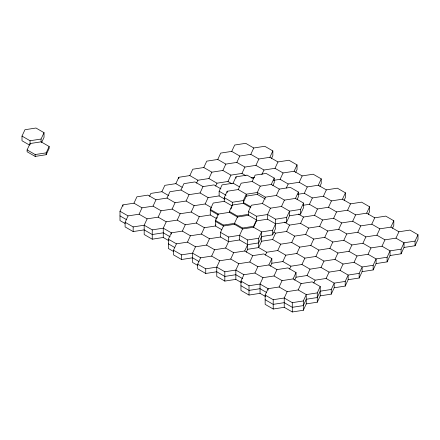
<?xml version="1.0" encoding="UTF-8"?>
<svg xmlns="http://www.w3.org/2000/svg" width="440" height="440" viewBox="0 0 440 440"><rect width="100%" height="100%" fill="white"/><g stroke="black" fill="none" stroke-linecap="round" stroke-linejoin="round"><path stroke-width="0.66" d="M29.486 145.073L22 140.751L22 136.092L24.954 129.734L35.97 128.029L44.033 132.682L44.033 137.341L41.619 142.544M27.115 149.903L30.063 143.545L41.08 141.84L49.142 146.493L49.142 148.357L46.194 154.715L35.178 156.42L27.115 151.767L27.115 149.903L35.178 154.555L46.194 152.856L49.142 146.493M41.08 141.708L41.08 139.046L44.033 132.682M125.175 223.553L119.993 220.561L119.993 211.25L122.942 204.886L133.958 203.181L142.021 207.84L153.038 206.135L161.101 210.788L172.117 209.088L180.186 213.741L191.197 212.036L199.265 216.695L210.281 214.99L216.618 218.647M170.176 236.814L163.262 232.821L152.246 234.526L144.183 229.873L133.166 231.572L125.103 226.919L125.103 222.261L128.057 215.903L139.073 214.198L147.136 218.856L158.153 217.151L166.215 221.804L177.232 220.105L185.295 224.757L196.312 223.053L204.375 227.711L215.391 226.006L221.727 229.664M133.958 203.181L136.912 196.823L147.928 195.118L155.991 199.777L167.007 198.072L175.071 202.725L186.087 201.02L194.15 205.678L205.167 203.973L211.503 207.631M139.073 214.198L142.021 207.84M149.534 196.306L150.876 193.413L161.893 191.708L168.806 195.701M147.136 218.856L144.183 225.214L144.183 234.526L152.246 239.184L163.262 237.479L169.026 240.801M153.038 206.135L155.991 199.777M161.893 191.708L164.846 185.35L175.863 183.645L182.198 187.303M158.153 217.151L161.101 210.788M167.007 198.072L169.956 191.708L180.972 190.009L189.041 194.662L200.052 192.957L208.12 197.615L219.137 195.91L224.895 199.238M175.863 183.645L178.816 177.287L189.827 175.582L197.896 180.24L208.912 178.536L216.975 183.189L227.992 181.484L232.023 183.816M166.215 221.804L163.262 228.168L163.262 237.479M172.117 209.088L175.071 202.725M180.972 190.009L183.926 183.645L194.942 181.94L203.005 186.599L214.022 184.894L220.935 188.887M189.827 175.582L192.781 169.224L203.797 167.519L211.86 172.172L222.877 170.467L230.94 175.126L241.956 173.421L245.988 175.747M173.558 251.488L168.377 248.496L168.377 239.184L171.331 232.821L182.341 231.115L190.41 235.774L201.427 234.069L209.49 238.728L220.506 237.023L228.569 241.676L239.586 239.971L247.649 244.629L258.665 242.924L261.619 236.566L272.63 234.861L275.583 228.503L275.583 219.186L267.52 214.533L256.504 216.238L248.441 211.58L251.389 205.222L262.405 203.517L270.474 208.175L281.49 206.47L289.553 211.123L300.57 209.418L303.518 203.06L295.455 198.407L284.438 200.107L276.375 195.454L265.359 197.159L257.296 192.5L246.279 194.205L238.216 189.552L227.2 191.252L224.246 197.615L224.246 201.603M177.232 220.105L180.186 213.741M186.087 201.02L189.041 194.662M196.554 183.128L197.896 180.24M203.797 167.519L206.751 161.156L217.767 159.456L225.83 164.109L236.847 162.404L244.91 167.062L255.926 165.357L263.989 170.011L275.006 168.311L283.069 172.964L294.085 171.259L302.148 175.918L313.165 174.213L321.228 178.865L321.228 183.524L319.886 186.417M198.907 261.464L192.572 257.807L181.555 259.512L173.487 254.854L173.487 250.195L176.44 243.837L187.457 242.132L195.52 246.791L206.536 245.086L214.599 249.739L225.615 248.039L233.679 252.692L244.695 250.987L252.764 255.646L263.774 253.941L271.843 258.594L271.843 263.252L270.501 266.145M182.341 231.115L185.295 224.757M191.197 212.036L194.15 205.678M200.052 192.957L203.005 186.599M208.912 178.536L211.86 172.172M217.767 159.456L220.715 153.093L231.732 151.388L239.795 156.046L250.811 154.341L258.874 159L269.891 157.295L277.959 161.948L288.97 160.243L297.039 164.901L297.039 169.554L295.697 172.447M187.457 242.132L190.41 235.774M196.312 223.053L199.265 216.695M205.167 203.973L208.12 197.615M215.633 186.082L216.975 183.189M222.877 170.467L225.83 164.109M231.732 151.388L234.685 145.03L245.702 143.325L253.765 147.983L264.781 146.278L272.844 150.931L272.844 155.59L271.502 158.482M210.281 214.99L210.281 209.402L213.23 203.044L224.246 201.339L232.309 205.992M211.085 208.599L210.281 210.331L218.345 214.99L218.345 214.06L210.281 209.402M219.137 195.91L219.137 191.252L222.085 184.894L233.101 183.189L239.437 186.846M195.52 246.791L192.572 253.149L192.572 262.46L197.753 265.452M201.427 234.069L204.375 227.711M227.992 181.484L230.94 175.126M236.847 162.404L239.795 156.046M215.93 224.851L215.391 226.006L215.391 220.418L218.345 214.06L229.361 212.355L237.424 217.008L248.441 215.303L256.504 219.962L253.55 226.32L253.55 227.255L261.619 231.907L272.63 230.203L275.583 223.845L286.6 222.139L289.553 215.782L289.553 211.123L286.6 217.487L286.6 222.139M215.93 220.193L215.391 221.348L223.454 226.006L234.471 224.301L242.534 228.96L253.55 227.255L256.504 220.891L256.504 216.238M216.464 219.038L217.272 217.299M233.101 183.189L236.055 176.831L247.071 175.126L253.407 178.783M242.754 278.713L235.84 274.725L224.823 276.43L216.761 271.772L205.744 273.477L197.681 268.824L197.681 264.165L200.635 257.807L211.651 256.102L219.714 260.755L230.731 259.05L238.794 263.709L249.81 262.004L257.873 266.662L268.889 264.957L276.953 269.61L287.969 267.905L296.032 272.564L296.032 277.222L294.69 280.11M206.536 245.086L209.49 238.728M241.956 173.421L244.91 167.062M250.811 154.341L253.765 147.983M238.216 189.552L241.164 183.189L252.181 181.484L260.249 186.142L271.26 184.437L279.329 189.09L290.345 187.391L298.408 192.044L298.408 196.702L297.066 199.59M229.361 212.663L229.361 211.426L232.309 205.062L243.326 203.357L250.817 207.68M230.967 208.885L231.776 207.152M220.506 237.023L220.506 232.364L223.454 226.006L223.454 225.077L215.391 220.418M211.651 256.102L214.599 249.739M255.926 165.357L258.874 159M243.326 203.225L243.326 200.563L246.279 194.205L246.279 196.202M252.181 181.484L255.134 175.126L266.151 173.421L274.214 178.079L274.214 182.732L272.872 185.625M237.424 217.008L234.471 223.372L234.471 224.301M219.714 260.755L216.761 267.119L216.761 276.43L224.823 281.083L235.84 279.378L241.604 282.706M225.615 248.039L228.569 241.676L228.569 237.023L220.506 232.364M261.844 174.636L263.989 170.011M269.891 157.295L272.844 150.931M260.249 186.142L257.296 192.5L257.296 194.497M230.731 259.05L233.679 252.692M275.006 168.311L277.959 161.948M262.405 203.517L265.359 197.159M271.26 184.437L274.214 178.079M238.794 263.709L235.84 270.067L235.84 279.378M244.695 250.987L247.649 244.629M246.306 252.175L247.649 249.282L247.649 239.971L239.586 235.318L228.569 237.023M273.636 180.329L280.115 179.322L283.069 172.964M270.474 208.175L267.52 214.533L267.52 219.186L275.583 223.845M276.375 195.454L279.329 189.09M298.337 214.032L303.518 217.03L314.534 215.325L322.597 219.978L333.614 218.273L341.682 222.931L352.693 221.227L360.762 225.885L371.778 224.18L379.841 228.833L390.858 227.128L398.921 231.787L409.937 230.082L418 234.74L415.047 241.098L404.03 242.803L401.082 249.161L390.066 250.866L387.112 257.224L376.096 258.929L373.148 265.293L362.131 266.992L354.068 262.339L343.052 264.044L334.983 259.386L323.966 261.091L315.904 256.438L304.887 258.137L296.824 253.484L285.808 255.189L277.745 250.531L266.728 252.236L258.665 247.583L258.665 238.271L261.619 231.907L261.619 241.219L258.665 247.583L247.649 249.282M265.793 296.675L260.035 293.348L249.018 295.053L240.955 290.395L240.955 281.083L243.909 274.725L254.92 273.02L262.988 277.679L274.005 275.974L282.068 280.627L293.084 278.922L301.147 283.58L312.164 281.875L320.227 286.534L320.227 295.845L317.273 302.203L306.257 303.908L303.309 310.266L292.292 311.971L284.229 307.318L273.213 309.018L265.149 304.365L265.149 295.053L268.098 288.69L279.114 286.99L287.177 291.643L298.194 289.938L306.257 294.597L317.273 292.892L320.227 286.534M249.81 262.004L252.764 255.646M286.303 188.029L288.184 183.981L299.2 182.276L307.263 186.934L318.28 185.229L326.343 189.882L337.359 188.177L345.422 192.836L345.422 197.494L344.08 200.382M294.085 171.259L297.039 164.901M281.49 206.47L284.438 200.107M254.92 273.02L257.873 266.662M265.386 255.129L266.728 252.236M261.619 241.219L272.63 239.514L275.583 233.156L286.6 231.451L294.663 236.11L305.679 234.405L313.742 239.058L324.759 237.358L332.827 242.011L343.838 240.306L351.907 244.965L362.923 243.26L370.986 247.913L382.002 246.213L390.066 250.866L390.066 255.525L387.112 261.882L376.096 263.588L373.148 269.946L362.131 271.651L359.178 278.009L348.161 279.714L345.208 286.077L334.197 287.777L331.243 294.14L320.227 295.845M299.2 182.276L302.148 175.918M295.455 198.407L298.408 192.044M262.988 277.679L260.035 284.036L260.035 293.348M268.889 264.957L271.843 258.594M277.745 250.531L280.698 244.173L291.715 242.468L299.777 247.126L310.794 245.421L318.857 250.074L329.874 248.369L337.937 253.028L348.953 251.323L357.016 255.981L368.033 254.276L376.096 258.929L376.096 263.588M286.6 231.451L289.553 225.093L300.57 223.388L308.632 228.041L319.649 226.341L327.712 230.995L338.729 229.29L346.791 233.948L357.808 232.243L365.871 236.896L376.888 235.197L384.951 239.85L395.967 238.145L404.03 242.803L404.03 247.456L401.082 253.82L390.066 255.525M297.831 194.293L304.31 193.292L307.263 186.934M289.553 215.782L300.57 214.077L303.518 207.719L303.518 203.06M274.005 275.974L276.953 269.61M271.843 263.252L282.86 261.547L285.808 255.189M291.715 242.468L294.663 236.11M300.57 223.388L303.518 217.03M303.589 205.211L309.425 204.309L312.373 197.951L323.389 196.246L331.452 200.899L342.469 199.194L350.537 203.852L361.548 202.147L369.617 206.806L369.617 211.459L368.275 214.352M318.28 185.229L321.228 178.865M279.114 286.99L282.068 280.627M289.581 269.093L290.923 266.206L301.939 264.501L310.002 269.154L321.019 267.449L329.082 272.107L340.098 270.402L348.161 275.061L359.178 273.356L362.131 266.992L362.131 271.651M296.824 253.484L299.777 247.126M305.679 234.405L308.632 228.041M314.534 215.325L317.488 208.962L328.504 207.262L336.567 211.915L347.584 210.21L355.647 214.869L366.663 213.164L374.726 217.816L385.743 216.117L393.806 220.77L393.806 225.429L392.464 228.316M323.389 196.246L326.343 189.882M287.177 291.643L284.229 298.001L284.229 307.318M293.084 278.922L296.032 272.564M301.939 264.501L304.887 258.137M310.794 245.421L313.742 239.058M319.649 226.341L322.597 219.978M328.504 207.262L331.452 200.899M298.194 289.938L301.147 283.58M296.032 277.222L307.048 275.517L310.002 269.154M315.904 256.438L318.857 250.074M324.759 237.358L327.712 230.995M333.614 218.273L336.567 211.915M342.469 199.194L345.422 192.836M303.309 310.266L303.309 300.955L306.257 294.597L306.257 303.908M313.775 283.063L315.111 280.17L326.128 278.465L334.197 283.124L345.208 281.419L348.161 275.061L348.161 279.714M321.019 267.449L323.966 261.091M329.874 248.369L332.827 242.011M338.729 229.29L341.682 222.931M347.584 210.21L350.537 203.852M326.128 278.465L329.082 272.107M334.983 259.386L337.937 253.028M343.838 240.306L346.791 233.948M352.693 221.227L355.647 214.869M331.243 294.14L331.243 289.482L334.197 283.124L334.197 287.777M340.098 270.402L343.052 264.044M348.953 251.323L351.907 244.965M357.808 232.243L360.762 225.885M366.663 213.164L369.617 206.806M354.068 262.339L357.016 255.981M362.923 243.26L365.871 236.896M371.778 224.18L374.726 217.816M368.033 254.276L370.986 247.913M376.888 235.197L379.841 228.833M382.002 246.213L384.951 239.85M390.858 227.128L393.806 220.77M395.967 238.145L398.921 231.787M404.03 247.456L415.047 245.757L418 239.393L418 234.74M22 136.092L30.063 140.751L41.08 139.046M251.317 177.876L254.556 177.375M224.246 197.615L232.309 202.268L243.326 200.563M125.103 222.261L133.166 226.919L144.183 225.214L152.246 229.873L163.262 228.168L171.331 232.821L171.331 234.152M229.361 211.426L237.424 216.079L248.441 214.374M223.454 225.077L234.471 223.372L242.534 228.025L253.55 226.32M256.504 220.891L267.52 219.186M275.583 219.186L286.6 217.487M247.649 239.971L258.665 238.271M173.487 250.195L181.555 254.854L192.572 253.149L200.635 257.807M197.681 264.165L205.744 268.824L216.761 267.119L224.823 271.772L235.84 270.067L243.909 274.725M240.955 281.083L249.018 285.742L260.035 284.036L268.098 288.69L268.098 290.02M331.243 289.482L320.227 291.187L317.273 297.545L306.257 299.25L303.309 305.613L292.292 307.312L284.229 302.659L273.213 304.365L265.149 299.706M265.149 295.053L273.213 299.706L284.229 298.001L292.292 302.659L303.309 300.955M280.115 179.322L288.184 183.981M304.31 193.292L312.373 197.951M309.425 204.309L317.488 208.962M265.359 199.067L257.296 194.409L246.279 196.114L243.326 202.477L250.817 206.8M284.367 222.101L289.553 225.093M219.137 191.252L226.045 195.245M273.856 232.161L275.583 233.156M272.63 239.514L280.698 244.173M282.86 261.547L290.923 266.206M307.048 275.517L315.111 280.17M266.371 292.353L260.035 288.69L249.018 290.395L240.955 285.742M119.993 211.25L128.057 215.903M168.377 239.184L176.44 243.837M119.993 215.903L126.33 219.56M168.377 243.837L174.713 247.495M415.047 241.098L415.047 245.757M401.082 249.161L401.082 253.82M387.112 257.224L387.112 261.882M373.148 265.293L373.148 269.946M359.178 273.356L359.178 278.009M345.208 281.419L345.208 286.077M317.273 292.892L317.273 302.203M300.57 209.418L300.57 214.077M292.292 302.659L292.292 311.971M273.213 299.706L273.213 309.018M272.63 230.203L272.63 234.861M249.018 285.742L249.018 295.053M248.441 211.58L248.441 215.617M242.534 228.025L242.534 228.96L239.586 235.318L239.586 239.971M237.424 216.079L237.424 217.322M236.055 176.831L236.055 178.162M232.309 202.268L232.309 205.596M227.2 191.252L227.2 192.583M224.823 271.772L224.823 281.083M205.744 268.824L205.744 273.477M181.555 254.854L181.555 259.512M178.816 177.287L178.816 178.618M152.246 229.873L152.246 239.184M133.166 226.919L133.166 231.572M122.942 204.886L122.942 206.217M46.194 152.856L46.194 154.715M35.178 154.555L35.178 156.42M30.063 140.751L30.063 144.782"/></g></svg>
